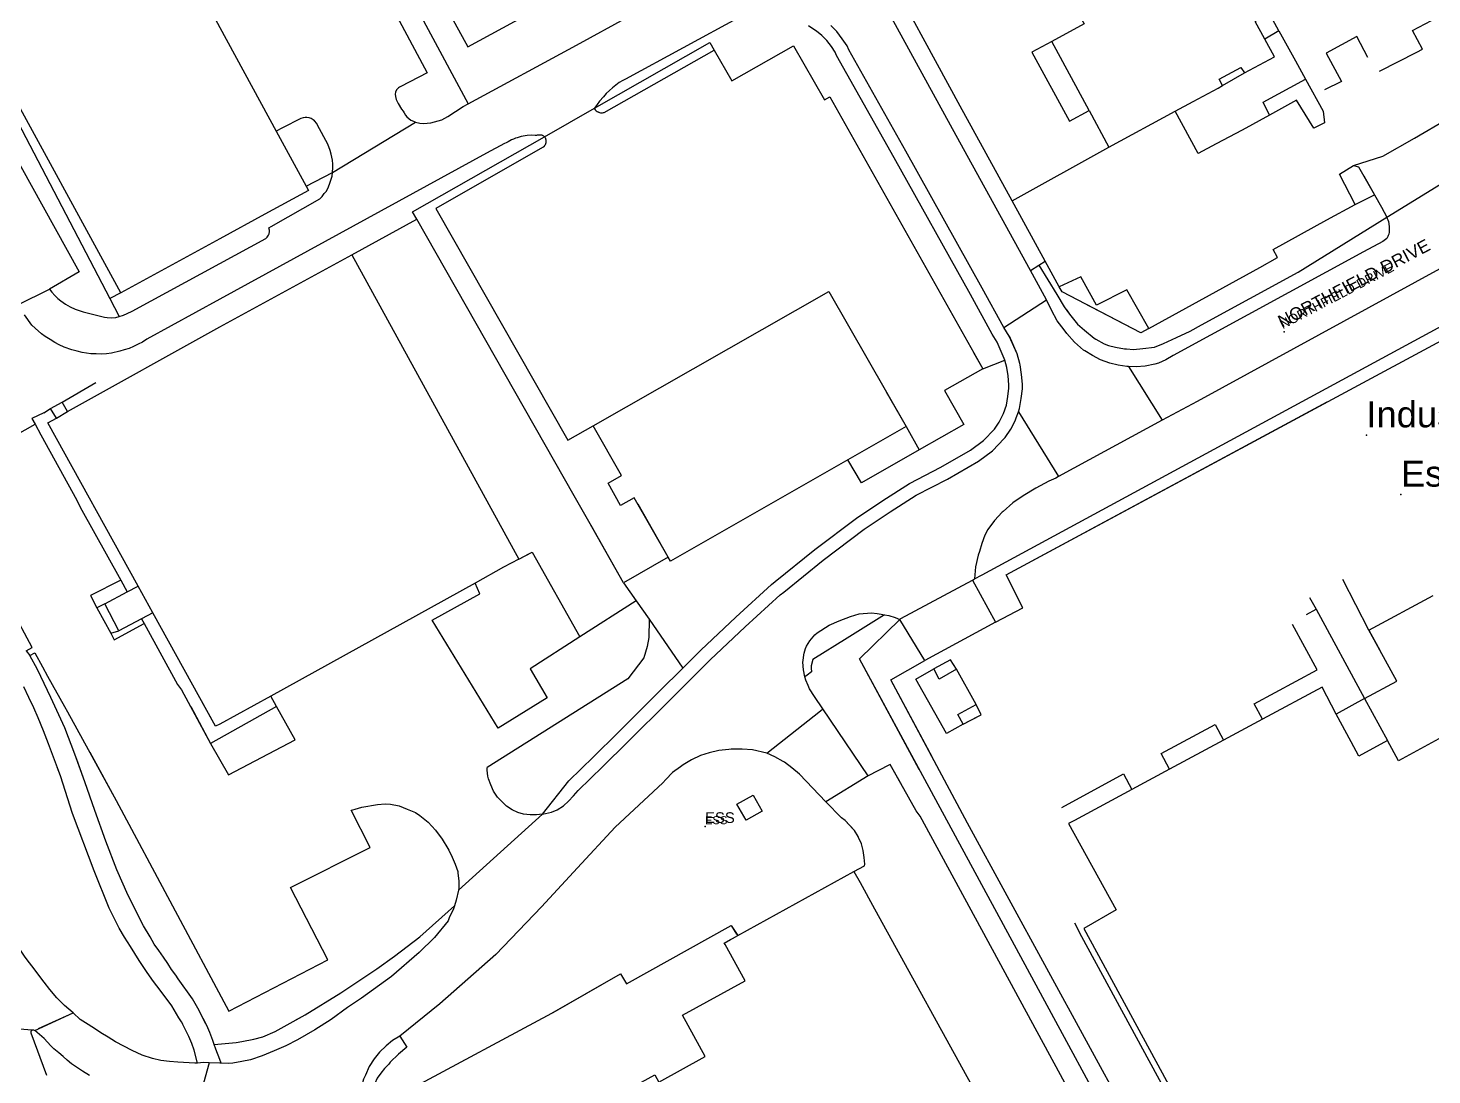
# Model space of a CAD drawing. Header units: millimetres. Extents: x 111502 to 977541, y 8702 to 1044108.
# Drawn here: x 974691.2 to 974888.9, y 475601.9 to 475749.3 of the extents above; entities that cross this region are included whole.
import ezdxf
from ezdxf.enums import TextEntityAlignment as Align

# ---------------------------------------------------------------- set-up
doc = ezdxf.new("R2010")
doc.units = ezdxf.units.MM
doc.header["$LTSCALE"] = 0.25
doc.layers.add('X HVSS Site Background', color=8, linetype='Continuous')
doc.styles.add('DE172433-F6F7-4C85-BB91-2B', font='arial.ttf', dxfattribs={"height": 0.2})
doc.styles.add('OS Master Map$1$Standard', font='txt')

# ---------------------------------------------------------------- blocks, each defined once
blk = doc.blocks.new('OS MAP')
at = {"layer": 'X HVSS Site Background', "flags": 128}
for points in [[(488507.05, 240334.15), (488505.44, 240333.27), (488505.44, 240333.27), (488522.38, 240303.39), (488522.38, 240303.39), (488534.97, 240279.99)], [(488494.77, 240150.43), (488494.6, 240150.75), (488494.6, 240150.75), (488494.25, 240151.3), (488494.25, 240151.3), (488493.25, 240153), (488493.25, 240153), (488491.6, 240155.2), (488491.6, 240155.2), (488490.65, 240156.45), (488490.65, 240156.45), (488489.75, 240157.7), (488489.75, 240157.7), (488488.65, 240159.4), (488488.65, 240159.4), (488488.05, 240160.35), (488488.05, 240160.35), (488487.4, 240161.35), (488487.4, 240161.35), (488486.6, 240162.65), (488486.6, 240162.65), (488485.85, 240163.95), (488485.85, 240163.95), (488485.1, 240165.35), (488485.1, 240165.35), (488484.4, 240166.75), (488484.4, 240166.75), (488482.3, 240172), (488482.3, 240172), (488479.25, 240180.1), (488479.25, 240180.1), (488477.55, 240185.4), (488477.55, 240185.4), (488475.9, 240189.9), (488475.9, 240189.9), (488475.15, 240191.7), (488475.15, 240191.7), (488474.4, 240193.55), (488474.4, 240193.55), (488473.8, 240194.95), (488473.8, 240194.95), (488473.1, 240196.4), (488473.1, 240196.4), (488472.4, 240197.9)], [(488611.55, 240266.35), (488604.25, 240279.65), (488604.25, 240279.65), (488581.05, 240322.3), (488581.05, 240322.3), (488580.45, 240323.4)], [(488518.55, 240304.3), (488529.2, 240284.35), (488529.2, 240284.35), (488525.5, 240282.45), (488525.5, 240282.45), (488525.3, 240282.35), (488525.3, 240282.35), (488525.15, 240282.25), (488525.15, 240282.25), (488525, 240282.1), (488525, 240282.1), (488524.9, 240281.95), (488524.9, 240281.95), (488524.75, 240281.65), (488524.75, 240281.65), (488524.7, 240281.35), (488524.7, 240281.35), (488524.75, 240281), (488524.75, 240281), (488524.85, 240280.6), (488524.85, 240280.6), (488525.1, 240280.05), (488525.1, 240280.05), (488525.6, 240279.25), (488525.6, 240279.25), (488525.8, 240278.95), (488525.8, 240278.95), (488525.95, 240278.7), (488525.95, 240278.7), (488526.15, 240278.4), (488526.15, 240278.4), (488526.35, 240278.15), (488526.35, 240278.15), (488526.6, 240277.9), (488526.6, 240277.9), (488526.9, 240277.7), (488526.9, 240277.7), (488527.25, 240277.55), (488527.25, 240277.55), (488527.55, 240277.4)], [(488513.5, 240301.45), (488500, 240294.4), (488500, 240294.4), (488498.45, 240293.6), (488498.45, 240293.6), (488500, 240290.75), (488500, 240290.75), (488507.95, 240276.15)], [(488663.27, 240284.58), (488668.56, 240287.28), (488668.56, 240287.28), (488669.34, 240287.67), (488669.34, 240287.67), (488667.95, 240290.32), (488667.95, 240290.32), (488671.5, 240292.2), (488671.5, 240292.2), (488687.1, 240300.55)], [(488529.96, 240297.12), (488534.91, 240288.02), (488534.91, 240288.02), (488552.99, 240297.85)], [(488614.13, 240256.54), (488603.7, 240275.55), (488603.7, 240275.55), (488590.64, 240299.39)], [(488534.97, 240279.99), (488550.2, 240288.25), (488550.2, 240288.25), (488564.95, 240296.35)], [(488573.98, 240292.63), (488573.35, 240292.3), (488573.35, 240292.3), (488557.12, 240283.45), (488557.12, 240283.45), (488556.76, 240283.25), (488556.76, 240283.25), (488556.23, 240282.99), (488556.23, 240282.99), (488555.75, 240282.63), (488555.75, 240282.63), (488555.29, 240282.25), (488555.29, 240282.25), (488554.85, 240281.85), (488554.85, 240281.85), (488554.42, 240281.43), (488554.42, 240281.43), (488554.01, 240280.99), (488554.01, 240280.99), (488553.45, 240280.35), (488553.45, 240280.35), (488553.11, 240279.9), (488553.11, 240279.9), (488552.76, 240279.38)], [(488610.53, 240243.91), (488610.46, 240244.14), (488610.46, 240244.14), (488609.47, 240246.41), (488609.47, 240246.41), (488608.76, 240247.54), (488608.76, 240247.54), (488605.69, 240253.13), (488605.69, 240253.13), (488594.94, 240272.37), (488594.94, 240272.37), (488586.82, 240286.8), (488586.82, 240286.8), (488586.65, 240287.26), (488586.65, 240287.26), (488586.11, 240288.04), (488586.11, 240288.04), (488585.46, 240288.9), (488585.46, 240288.9), (488584.76, 240289.6), (488584.76, 240289.6), (488584.01, 240290.24), (488584.01, 240290.24), (488583.76, 240290.38), (488583.76, 240290.38), (488582.88, 240290.95)], [(488610.4, 240248.5), (488607.35, 240254.05), (488607.35, 240254.05), (488596.6, 240273.3), (488596.6, 240273.3), (488588.55, 240287.6), (488588.55, 240287.6), (488588.35, 240288.15), (488588.35, 240288.15), (488587.65, 240289.15), (488587.65, 240289.15), (488586.9, 240290.15), (488586.9, 240290.15), (488586.05, 240291)], [(488649.13, 240290.26), (488647.76, 240292.75), (488647.76, 240292.75), (488645.79, 240291.59)], [(488621.11, 240292.33), (488621.7, 240291.25), (488621.7, 240291.25), (488617.13, 240288.77)], [(488734.05, 240290.6), (488725.6, 240285.9), (488725.6, 240285.9), (488709.6, 240277.3), (488709.6, 240277.3), (488671.8, 240256.75), (488671.8, 240256.75), (488637.6, 240238.1), (488637.6, 240238.1), (488632.7, 240235.44)], [(488647.15, 240289.09), (488645.79, 240291.59)], [(488552.76, 240279.38), (488569, 240288.63), (488569, 240288.63), (488569.62, 240287.55)], [(488617.13, 240288.77), (488614.35, 240287.26), (488614.35, 240287.26), (488619.62, 240277.56), (488619.62, 240277.56), (488622.4, 240279.07)], [(488622.4, 240279.07), (488617.13, 240288.77)], [(488644.3, 240284.35), (488648.5, 240286.6), (488648.5, 240286.6), (488647.15, 240289.09)], [(488649.13, 240290.26), (488647.15, 240289.09)], [(488649.13, 240290.26), (488651.45, 240286.05), (488651.45, 240286.05), (488652.85, 240283.45)], [(488661.63, 240286.51), (488660.09, 240289.48), (488660.09, 240289.48), (488655.79, 240287.11), (488655.79, 240287.11), (488657.92, 240283.12), (488657.92, 240283.12), (488655.55, 240281.95)], [(488552.76, 240279.38), (488552.74, 240279.34), (488552.74, 240279.34), (488552.78, 240279.26), (488552.78, 240279.26), (488552.87, 240279.14), (488552.87, 240279.14), (488553.01, 240279), (488553.01, 240279), (488553.13, 240278.92), (488553.13, 240278.92), (488553.21, 240278.87), (488553.21, 240278.87), (488553.26, 240278.84), (488553.26, 240278.84), (488553.3, 240278.82), (488553.3, 240278.82), (488553.34, 240278.81), (488553.34, 240278.81), (488553.39, 240278.79), (488553.39, 240278.79), (488553.48, 240278.76), (488553.48, 240278.76), (488553.58, 240278.74), (488553.58, 240278.74), (488553.72, 240278.72), (488553.72, 240278.72), (488553.87, 240278.73), (488553.87, 240278.73), (488554.01, 240278.75), (488554.01, 240278.75), (488554.13, 240278.78), (488554.13, 240278.78), (488569.62, 240287.55)], [(488569.62, 240287.55), (488572.09, 240283.21), (488572.09, 240283.21), (488580.78, 240288.16), (488580.78, 240288.16), (488585.13, 240280.53), (488585.13, 240280.53), (488585.91, 240280.98), (488585.91, 240280.98), (488607.42, 240242.68)], [(488486.05, 240253.4), (488469.1, 240284.45)], [(488641.2, 240282.55), (488640.7, 240283.45), (488640.7, 240283.45), (488643.75, 240285.1), (488643.75, 240285.1), (488644.3, 240284.35)], [(488468.15, 240283.9), (488484.53, 240252.57)], [(488634.5, 240278.95), (488637.05, 240280.3), (488637.05, 240280.3), (488640.55, 240282.2), (488640.55, 240282.2), (488641.2, 240282.55)], [(488641.2, 240282.55), (488644.3, 240284.35)], [(488647.8, 240278.4), (488646.9, 240280.2), (488646.9, 240280.2), (488652.85, 240283.45)], [(488652.85, 240283.45), (488655.35, 240278.95), (488655.35, 240278.95), (488655.55, 240277.3), (488655.55, 240277.3), (488654.05, 240276.55), (488654.05, 240276.55), (488651.6, 240280.5), (488651.6, 240280.5), (488647.8, 240278.4)], [(488466.85, 240280.3), (488480.2, 240256.35), (488480.2, 240256.35), (488476, 240253.9)], [(488527.55, 240277.4), (488528.15, 240277.25), (488528.15, 240277.25), (488528.65, 240277.2), (488528.65, 240277.2), (488529.2, 240277.25), (488529.2, 240277.25), (488529.7, 240277.3), (488529.7, 240277.3), (488530.25, 240277.45), (488530.25, 240277.45), (488531.25, 240277.75), (488531.25, 240277.75), (488532.1, 240278.2), (488532.1, 240278.2), (488534.25, 240279.6), (488534.25, 240279.6), (488534.97, 240279.99)], [(488545.7, 240275.35), (488552.76, 240279.38)], [(488622.4, 240279.07), (488625.2, 240273.9)], [(488625.2, 240273.9), (488634.5, 240278.95)], [(488647.8, 240278.4), (488643.95, 240276.3), (488643.95, 240276.3), (488640.3, 240274.35), (488640.3, 240274.35), (488637.77, 240273), (488637.77, 240273), (488634.5, 240278.95)], [(488515.85, 240270.3), (488515.9, 240271), (488515.9, 240271), (488515.9, 240271.5), (488515.9, 240271.5), (488515.85, 240272.05), (488515.85, 240272.05), (488515.7, 240272.9), (488515.7, 240272.9), (488515.55, 240273.4), (488515.55, 240273.4), (488515.2, 240274.3), (488515.2, 240274.3), (488513.75, 240277), (488513.75, 240277), (488513.65, 240277.2), (488513.65, 240277.2), (488513.35, 240277.6), (488513.35, 240277.6), (488513.15, 240277.75), (488513.15, 240277.75), (488512.85, 240277.9), (488512.85, 240277.9), (488512.6, 240278), (488512.6, 240278), (488512.25, 240278.05), (488512.25, 240278.05), (488512, 240278.05), (488512, 240278.05), (488511.75, 240278), (488511.75, 240278), (488511.4, 240277.9), (488511.4, 240277.9), (488508.84, 240276.6), (488508.84, 240276.6), (488508.82, 240276.59), (488508.82, 240276.59), (488507.95, 240276.15)], [(488515.85, 240270.3), (488527.55, 240277.4)], [(488659.65, 240271.3), (488663.78, 240272.6), (488663.78, 240272.6), (488668.2, 240275.17), (488668.2, 240275.17), (488672.86, 240277.86), (488672.86, 240277.86), (488673.35, 240278.11)], [(488545.7, 240275.35), (488545.6, 240275.45), (488545.6, 240275.45), (488545.54, 240275.49), (488545.54, 240275.49), (488545.5, 240275.51), (488545.5, 240275.51), (488545.46, 240275.52), (488545.46, 240275.52), (488545.43, 240275.54), (488545.43, 240275.54), (488545.35, 240275.56), (488545.35, 240275.56), (488545.31, 240275.56), (488545.31, 240275.56), (488545.27, 240275.57), (488545.27, 240275.57), (488545.18, 240275.58), (488545.18, 240275.58), (488544.96, 240275.58), (488544.96, 240275.58), (488544.92, 240275.57), (488544.92, 240275.57), (488544.78, 240275.56), (488544.78, 240275.56), (488544.69, 240275.56), (488544.69, 240275.56), (488544.6, 240275.55), (488544.6, 240275.55), (488544.38, 240275.55), (488544.38, 240275.55), (488543.87, 240275.56), (488543.87, 240275.56), (488543.29, 240275.52), (488543.29, 240275.52), (488542.73, 240275.44), (488542.73, 240275.44), (488542.45, 240275.38), (488542.45, 240275.38), (488541.89, 240275.22), (488541.89, 240275.22), (488541.62, 240275.13), (488541.62, 240275.13), (488541.35, 240275.03), (488541.35, 240275.03), (488541.09, 240274.91), (488541.09, 240274.91), (488540.83, 240274.78), (488540.83, 240274.78), (488540.58, 240274.65), (488540.58, 240274.65), (488540.33, 240274.5), (488540.33, 240274.5), (488540.07, 240274.38), (488540.07, 240274.38), (488537.55, 240273.05), (488537.55, 240273.05), (488500, 240252.5), (488500, 240252.5), (488489.7, 240246.85), (488489.7, 240246.85), (488489.1, 240246.45), (488489.1, 240246.45), (488488.5, 240246.15), (488488.5, 240246.15), (488487.85, 240245.8), (488487.85, 240245.8), (488487.25, 240245.55), (488487.25, 240245.55), (488486.55, 240245.35), (488486.55, 240245.35), (488485.9, 240245.15), (488485.9, 240245.15), (488484.75, 240244.9), (488484.75, 240244.9), (488484.05, 240244.8), (488484.05, 240244.8), (488483.3, 240244.75), (488483.3, 240244.75), (488482.6, 240244.8), (488482.6, 240244.8), (488481.85, 240244.8), (488481.85, 240244.8), (488480.6, 240245), (488480.6, 240245), (488479.9, 240245.15), (488479.9, 240245.15), (488479.15, 240245.35), (488479.15, 240245.35), (488478.1, 240245.75), (488478.1, 240245.75), (488477.4, 240246.05), (488477.4, 240246.05), (488476.75, 240246.4), (488476.75, 240246.4), (488476.1, 240246.8), (488476.1, 240246.8), (488475.4, 240247.25), (488475.4, 240247.25), (488474.9, 240247.6), (488474.9, 240247.6), (488474, 240248.4), (488474, 240248.4), (488473.55, 240248.85), (488473.55, 240248.85), (488472.5, 240250.3)], [(488507.95, 240276.15), (488512.18, 240268.39)], [(488527.73, 240263.73), (488527.14, 240264.77), (488527.14, 240264.77), (488545.7, 240275.35)], [(488545.7, 240275.35), (488545.73, 240275.32), (488545.73, 240275.32), (488545.75, 240275.29), (488545.75, 240275.29), (488545.8, 240275.22), (488545.8, 240275.22), (488545.84, 240275.14), (488545.84, 240275.14), (488545.85, 240275.1), (488545.85, 240275.1), (488545.87, 240275.06), (488545.87, 240275.06), (488545.9, 240274.94), (488545.9, 240274.94), (488545.91, 240274.85), (488545.91, 240274.85), (488545.92, 240274.81), (488545.92, 240274.81), (488545.92, 240274.68), (488545.92, 240274.68), (488545.91, 240274.59), (488545.91, 240274.59), (488545.9, 240274.55), (488545.9, 240274.55), (488545.89, 240274.46), (488545.89, 240274.46), (488545.88, 240274.42), (488545.88, 240274.42), (488545.86, 240274.38), (488545.86, 240274.38), (488545.84, 240274.3), (488545.84, 240274.3), (488545.76, 240274.14), (488545.76, 240274.14), (488545.74, 240274.11), (488545.74, 240274.11), (488545.68, 240274.04), (488545.68, 240274.04), (488545.66, 240274), (488545.66, 240274), (488545.6, 240273.94), (488545.6, 240273.94), (488545.56, 240273.92), (488545.56, 240273.92), (488545.5, 240273.86), (488545.5, 240273.86), (488545.45, 240273.83), (488545.45, 240273.83), (488530.42, 240265.27), (488530.42, 240265.27), (488549.02, 240232.64), (488549.02, 240232.64), (488552.58, 240234.67)], [(488611.55, 240266.35), (488625.2, 240273.9)], [(488659.85, 240265.8), (488657.65, 240270.1), (488657.65, 240270.1), (488659.65, 240271.3)], [(488659.65, 240271.3), (488660.35, 240271.1), (488660.35, 240271.1), (488662.57, 240267.19)], [(488664.3, 240264.05), (488676.75, 240271.7)], [(488485.84, 240250.05), (488485.85, 240250.05), (488485.85, 240250.05), (488486.45, 240250.25), (488486.45, 240250.25), (488486.95, 240250.45), (488486.95, 240250.45), (488487.65, 240250.8), (488487.65, 240250.8), (488500, 240257.5), (488500, 240257.5), (488506.5, 240261.05), (488506.5, 240261.05), (488506.65, 240261.2), (488506.65, 240261.2), (488506.85, 240261.5), (488506.85, 240261.5), (488506.95, 240261.7), (488506.95, 240261.7), (488507, 240262), (488507, 240262), (488507, 240262.2), (488507, 240262.2), (488506.9, 240262.55), (488506.9, 240262.55), (488507.21, 240262.73), (488507.21, 240262.73), (488514.1, 240266.6), (488514.1, 240266.6), (488514.4, 240266.95), (488514.4, 240266.95), (488514.7, 240267.35), (488514.7, 240267.35), (488515, 240267.7), (488515, 240267.7), (488515.3, 240268.3), (488515.3, 240268.3), (488515.5, 240268.8), (488515.5, 240268.8), (488515.8, 240269.8), (488515.8, 240269.8), (488515.85, 240270.3)], [(488512.18, 240268.39), (488515.85, 240270.3)], [(488512.18, 240268.39), (488512.5, 240267.8), (488512.5, 240267.8), (488506.34, 240264.45), (488506.34, 240264.45), (488500, 240261), (488500, 240261), (488486.05, 240253.4)], [(488659.85, 240265.8), (488662.57, 240267.19)], [(488662.57, 240267.19), (488663.55, 240265.45), (488663.55, 240265.45), (488664.3, 240264.05)], [(488616.21, 240257.83), (488611.55, 240266.35)], [(488630.8, 240248.35), (488646.45, 240256.95), (488646.45, 240256.95), (488648.95, 240258.35), (488648.95, 240258.35), (488648.3, 240259.5), (488648.3, 240259.5), (488655.89, 240263.64), (488655.89, 240263.64), (488659.85, 240265.8)], [(488518.6, 240258.75), (488527.73, 240263.73)], [(488556.86, 240212.57), (488551.96, 240221.17), (488551.96, 240221.17), (488549.9, 240224.8), (488549.9, 240224.8), (488527.73, 240263.73)], [(488615.32, 240257.28), (488617.86, 240253.13), (488617.86, 240253.13), (488618.91, 240251.42), (488618.91, 240251.42), (488619.65, 240250.38), (488619.65, 240250.38), (488620.77, 240248.98), (488620.77, 240248.98), (488621.73, 240248.1), (488621.73, 240248.1), (488623.13, 240247.01), (488623.13, 240247.01), (488623.34, 240246.86), (488623.34, 240246.86), (488624.5, 240246.19), (488624.5, 240246.19), (488625.15, 240245.97), (488625.15, 240245.97), (488626.14, 240245.74), (488626.14, 240245.74), (488627.37, 240245.51), (488627.37, 240245.51), (488627.66, 240245.48), (488627.66, 240245.48), (488628.64, 240245.4), (488628.64, 240245.4), (488629.95, 240245.52), (488629.95, 240245.52), (488631.59, 240245.75), (488631.59, 240245.75), (488632.88, 240246.24), (488632.88, 240246.24), (488634.7, 240247.08), (488634.7, 240247.08), (488636.62, 240247.97), (488636.62, 240247.97), (488638.21, 240248.89), (488638.21, 240248.89), (488651.82, 240256.27), (488651.82, 240256.27), (488664.3, 240264.05)], [(488664.3, 240264.05), (488664.35, 240263.85), (488664.35, 240263.85), (488664.45, 240263.65), (488664.45, 240263.65), (488664.55, 240263.4), (488664.55, 240263.4), (488664.65, 240262.7), (488664.65, 240262.7), (488664.65, 240261.9), (488664.65, 240261.9), (488664.6, 240261.65), (488664.6, 240261.65), (488664.5, 240261.45), (488664.5, 240261.45), (488664.45, 240261.3), (488664.45, 240261.3), (488664.4, 240261.2), (488664.4, 240261.2), (488664.3, 240261.05), (488664.3, 240261.05), (488664.15, 240260.9), (488664.15, 240260.9), (488663.75, 240260.6), (488663.75, 240260.6), (488661.05, 240259.15), (488661.05, 240259.15), (488634.25, 240244.55), (488634.25, 240244.55), (488633.2, 240243.95), (488633.2, 240243.95), (488632.15, 240243.5), (488632.15, 240243.5), (488631.65, 240243.35), (488631.65, 240243.35), (488630.3, 240243.05), (488630.3, 240243.05), (488629.05, 240242.95), (488629.05, 240242.95), (488627.95, 240242.99)], [(488478.55, 240236.65), (488500, 240248.6), (488500, 240248.6), (488518.6, 240258.75)], [(488518.6, 240258.75), (488542.1, 240215.9)], [(488614.13, 240256.54), (488615.32, 240257.28)], [(488615.32, 240257.28), (488616.21, 240257.83)], [(488618.2, 240254.2), (488616.21, 240257.83)], [(488616.4, 240252.4), (488614.13, 240256.54)], [(488630.8, 240248.35), (488627.7, 240253.8), (488627.7, 240253.8), (488623.45, 240251.65), (488623.45, 240251.65), (488621.25, 240255.65), (488621.25, 240255.65), (488618.2, 240254.2)], [(488471.55, 240251.7), (488476, 240253.9)], [(488476, 240253.9), (488476.35, 240253.45), (488476.35, 240253.45), (488476.75, 240253), (488476.75, 240253), (488477.2, 240252.6), (488477.2, 240252.6), (488477.6, 240252.25), (488477.6, 240252.25), (488478.25, 240251.8), (488478.25, 240251.8), (488478.95, 240251.4), (488478.95, 240251.4), (488479.65, 240251.1), (488479.65, 240251.1), (488480.75, 240250.7), (488480.75, 240250.7), (488483, 240250.15), (488483, 240250.15), (488483.4, 240250.05), (488483.4, 240250.05), (488483.75, 240249.95), (488483.75, 240249.95), (488484.15, 240249.9), (488484.15, 240249.9), (488484.8, 240249.85), (488484.8, 240249.85), (488485.35, 240249.9), (488485.35, 240249.9), (488485.83, 240250.04), (488485.83, 240250.04), (488485.84, 240250.05)], [(488486.05, 240253.4), (488484.53, 240252.57)], [(488552.58, 240234.67), (488585.76, 240253.58), (488585.76, 240253.58), (488596.62, 240234.54)], [(488630.8, 240248.35), (488629.7, 240247.75), (488629.7, 240247.75), (488618.6, 240253.5), (488618.6, 240253.5), (488618.2, 240254.2)], [(488484.53, 240252.57), (488485.84, 240250.05)], [(488610.4, 240248.5), (488616.4, 240252.4)], [(488627.95, 240242.99), (488627.7, 240243), (488627.7, 240243), (488626.5, 240243.2), (488626.5, 240243.2), (488625.3, 240243.5), (488625.3, 240243.5), (488624, 240243.95), (488624, 240243.95), (488622.9, 240244.55), (488622.9, 240244.55), (488621.8, 240245.2), (488621.8, 240245.2), (488621.6, 240245.3), (488621.6, 240245.3), (488620.35, 240246.45), (488620.35, 240246.45), (488619.25, 240247.65), (488619.25, 240247.65), (488618.9, 240248.15), (488618.9, 240248.15), (488617.9, 240249.45), (488617.9, 240249.45), (488617.1, 240250.95), (488617.1, 240250.95), (488616.4, 240252.4)], [(488612.44, 240236.64), (488612.6, 240237.1), (488612.6, 240237.1), (488612.85, 240238.5), (488612.85, 240238.5), (488613, 240239.85), (488613, 240239.85), (488613, 240240.5), (488613, 240240.5), (488612.9, 240241.9), (488612.9, 240241.9), (488612.7, 240243.25), (488612.7, 240243.25), (488612.65, 240243.45), (488612.65, 240243.45), (488612.25, 240244.8), (488612.25, 240244.8), (488611.15, 240247.3), (488611.15, 240247.3), (488610.4, 240248.5)], [(488565.21, 240200.56), (488567.73, 240203.06), (488567.73, 240203.06), (488572.66, 240207.74), (488572.66, 240207.74), (488577.67, 240212.3), (488577.67, 240212.3), (488578.21, 240212.73), (488578.21, 240212.73), (488583.78, 240217.25), (488583.78, 240217.25), (488589.65, 240221.65), (488589.65, 240221.65), (488593.36, 240224.14), (488593.36, 240224.14), (488597.1, 240226.55), (488597.1, 240226.55), (488601.54, 240228.82), (488601.54, 240228.82), (488605.7, 240231.22), (488605.7, 240231.22), (488607.54, 240232.58), (488607.54, 240232.58), (488609.1, 240234.18), (488609.1, 240234.18), (488609.76, 240235.17), (488609.76, 240235.17), (488610.35, 240236.41), (488610.35, 240236.41), (488610.76, 240237.58), (488610.76, 240237.58), (488610.97, 240238.77), (488610.97, 240238.77), (488611.1, 240239.96), (488611.1, 240239.96), (488611.1, 240240.43), (488611.1, 240240.43), (488611.01, 240241.69), (488611.01, 240241.69), (488610.83, 240242.88), (488610.83, 240242.88), (488610.53, 240243.91)], [(488606.25, 240213.1), (488607.35, 240213.7), (488607.35, 240213.7), (488661.41, 240242.98)], [(488607.42, 240242.68), (488610.53, 240243.91)], [(488627.95, 240242.99), (488632.7, 240235.44)], [(488607.42, 240242.68), (488602.03, 240239.61), (488602.03, 240239.61), (488604.75, 240234.84), (488604.75, 240234.84), (488598.48, 240231.27)], [(488477.8, 240238), (488482.55, 240240.75)], [(488475.2, 240236.5), (488476.15, 240237.1)], [(488476.15, 240237.1), (488477.8, 240238)], [(488477, 240235.75), (488476.15, 240237.1)], [(488478.55, 240236.65), (488477.8, 240238)], [(488609.2, 240207), (488613.05, 240209.05), (488613.05, 240209.05), (488610.7, 240213.7), (488610.7, 240213.7), (488655.9, 240238.02)], [(488475.2, 240236.5), (488473.55, 240235.7), (488473.55, 240235.7), (488474, 240234.9)], [(488488.5, 240212.1), (488475.8, 240235.1), (488475.8, 240235.1), (488477, 240235.75)], [(488477, 240235.75), (488478.55, 240236.65)], [(488545.45, 240180), (488546.7, 240180.25), (488546.7, 240180.25), (488547.5, 240180.6), (488547.5, 240180.6), (488548.4, 240181.15), (488548.4, 240181.15), (488549.1, 240181.8), (488549.1, 240181.8), (488549.8, 240182.55), (488549.8, 240182.55), (488550.45, 240183.3), (488550.45, 240183.3), (488553.95, 240186.7), (488553.95, 240186.7), (488557.4, 240190.1), (488557.4, 240190.1), (488563.25, 240195.95), (488563.25, 240195.95), (488569.05, 240201.7), (488569.05, 240201.7), (488573.95, 240206.35), (488573.95, 240206.35), (488578.9, 240210.85), (488578.9, 240210.85), (488579.4, 240211.25), (488579.4, 240211.25), (488584.95, 240215.75), (488584.95, 240215.75), (488590.75, 240220.1), (488590.75, 240220.1), (488594.4, 240222.55), (488594.4, 240222.55), (488598.05, 240224.9), (488598.05, 240224.9), (488602.45, 240227.15), (488602.45, 240227.15), (488606.85, 240229.7), (488606.85, 240229.7), (488608.8, 240231.15), (488608.8, 240231.15), (488610.45, 240232.85), (488610.45, 240232.85), (488610.6, 240233), (488610.6, 240233), (488611.4, 240234.2), (488611.4, 240234.2), (488612, 240235.35), (488612, 240235.35), (488612.15, 240235.8), (488612.15, 240235.8), (488612.44, 240236.64)], [(488612.44, 240236.64), (488618.1, 240227.52)], [(488632.7, 240235.44), (488618.1, 240227.52)], [(488472.75, 240203), (488473.57, 240203.44), (488473.57, 240203.44), (488472.5, 240205.45), (488472.5, 240205.45), (488470.4, 240209.4), (488470.4, 240209.4), (488469.85, 240210.35), (488469.85, 240210.35), (488460.6, 240227.35), (488460.6, 240227.35), (488474, 240234.9)], [(488474, 240234.9), (488474.8, 240233.4), (488474.8, 240233.4), (488479.85, 240224.2), (488479.85, 240224.2), (488480.35, 240223.2), (488480.35, 240223.2), (488486.05, 240212.95)], [(488563.12, 240216.16), (488558.36, 240224.54), (488558.36, 240224.54), (488556.44, 240223.45), (488556.44, 240223.45), (488554.67, 240226.57), (488554.67, 240226.57), (488556.58, 240227.66), (488556.58, 240227.66), (488552.58, 240234.67)], [(488596.62, 240234.54), (488588.42, 240229.87)], [(488596.62, 240234.54), (488598.48, 240231.27)], [(488598.48, 240231.27), (488590.33, 240226.62), (488590.33, 240226.62), (488588.42, 240229.87)], [(488588.42, 240229.87), (488563.44, 240215.62), (488563.44, 240215.62), (488563.12, 240216.16)], [(488618.1, 240227.52), (488617.7, 240227.3), (488617.7, 240227.3), (488616.75, 240226.85), (488616.75, 240226.85), (488614.9, 240225.9), (488614.9, 240225.9), (488613.1, 240224.8), (488613.1, 240224.8), (488611.65, 240223.8), (488611.65, 240223.8), (488610.3, 240222.6), (488610.3, 240222.6), (488610.15, 240222.5), (488610.15, 240222.5), (488609.1, 240221.35), (488609.1, 240221.35), (488608.15, 240220.05), (488608.15, 240220.05), (488607.7, 240219.25), (488607.7, 240219.25), (488607.3, 240218.1), (488607.3, 240218.1), (488606.95, 240216.95), (488606.95, 240216.95), (488606.8, 240216.45), (488606.8, 240216.45), (488606.4, 240214.8), (488606.4, 240214.8), (488606.25, 240213.1)], [(488542.1, 240215.9), (488539.95, 240214.75), (488539.95, 240214.75), (488535.95, 240212.5)], [(488542.1, 240215.9), (488543.96, 240216.89), (488543.96, 240216.89), (488550.71, 240204.95)], [(488563.12, 240216.16), (488556.86, 240212.57)], [(488486.05, 240212.95), (488481.8, 240210.75), (488481.8, 240210.75), (488482.7, 240209.05)], [(488486.05, 240212.95), (488486.95, 240211.3)], [(488486.95, 240211.3), (488488.5, 240212.1)], [(488490.55, 240208.35), (488488.5, 240212.1)], [(488535.95, 240212.5), (488507.16, 240196.6)], [(488550.71, 240204.95), (488543.72, 240200.45), (488543.72, 240200.45), (488546.11, 240196.38), (488546.11, 240196.38), (488539.21, 240192.07), (488539.21, 240192.07), (488529.9, 240207.3), (488529.9, 240207.3), (488536.6, 240211), (488536.6, 240211), (488535.95, 240212.5)], [(488556.86, 240212.57), (488558.62, 240210.04)], [(488595.75, 240207.4), (488595.9, 240207.55), (488595.9, 240207.55), (488606, 240212.95)], [(488606, 240212.95), (488606.25, 240213.1)], [(488606, 240212.95), (488609.2, 240207)], [(488483.8, 240209.6), (488482.7, 240209.05)], [(488483.8, 240209.6), (488486.95, 240211.3)], [(488485.8, 240205.8), (488483.8, 240209.6)], [(488558.62, 240210.04), (488550.71, 240204.95)], [(488558.62, 240210.04), (488560.44, 240207.42)], [(488482.7, 240209.05), (488484.65, 240205.45)], [(488488.95, 240207.5), (488485.8, 240205.8)], [(488490.55, 240208.35), (488488.95, 240207.5)], [(488488.95, 240207.5), (488489.35, 240206.85)], [(488507.16, 240196.6), (488500, 240192.65), (488500, 240192.65), (488499.4, 240192.35), (488499.4, 240192.35), (488490.55, 240208.35)], [(488560.44, 240207.42), (488560.42, 240204.84), (488560.42, 240204.84), (488560.18, 240203.6), (488560.18, 240203.6), (488559.69, 240201.99), (488559.69, 240201.99), (488557.47, 240199.05), (488557.47, 240199.05), (488537.65, 240186.54)], [(488560.44, 240207.42), (488565.21, 240200.56)], [(488582.38, 240199.3), (488582.17, 240200.3), (488582.17, 240200.3), (488582.11, 240201.36), (488582.11, 240201.36), (488582.12, 240201.63), (488582.12, 240201.63), (488582.21, 240202.41), (488582.21, 240202.41), (488582.27, 240202.67), (488582.27, 240202.67), (488582.49, 240203.32), (488582.49, 240203.32), (488582.63, 240203.62), (488582.63, 240203.62), (488583.09, 240204.4), (488583.09, 240204.4), (488583.78, 240205.23), (488583.78, 240205.23), (488584.13, 240205.53), (488584.13, 240205.53), (488585.81, 240206.57), (488585.81, 240206.57), (488587.23, 240207.2), (488587.23, 240207.2), (488588.79, 240207.79), (488588.79, 240207.79), (488590.03, 240208.2), (488590.03, 240208.2), (488591.75, 240208.32), (488591.75, 240208.32), (488592.54, 240208.25), (488592.54, 240208.25), (488593.13, 240208.15), (488593.13, 240208.15), (488593.6, 240208.07)], [(488593.6, 240208.07), (488588.35, 240204.76), (488588.35, 240204.76), (488583.52, 240201.75), (488583.52, 240201.75), (488583.26, 240200.86), (488583.26, 240200.86), (488583.25, 240200.55), (488583.25, 240200.55), (488583.33, 240200.01), (488583.33, 240200.01), (488582.7, 240199.54), (488582.7, 240199.54), (488582.38, 240199.3)], [(488598.49, 240186.28), (488590.05, 240201.85), (488590.05, 240201.85), (488595.75, 240207.4)], [(488593.6, 240208.07), (488594.2, 240207.95), (488594.2, 240207.95), (488595.1, 240207.65), (488595.1, 240207.65), (488595.75, 240207.4)], [(488599.25, 240201.6), (488595.75, 240207.4)], [(488484.65, 240205.45), (488485.1, 240204.55), (488485.1, 240204.55), (488489.35, 240206.85)], [(488484.65, 240205.45), (488485.8, 240205.8)], [(488489.35, 240206.85), (488494.05, 240198.25), (488494.05, 240198.25), (488494.6, 240197.5), (488494.6, 240197.5), (488498.7, 240189.95)], [(488609.2, 240207), (488599.25, 240201.6)], [(488472.75, 240203), (488473.26, 240202.31)], [(488473.26, 240202.31), (488473.94, 240202.69), (488473.94, 240202.69), (488475.03, 240200.73), (488475.03, 240200.73), (488475.75, 240199.4), (488475.75, 240199.4), (488478.15, 240195.15), (488478.15, 240195.15), (488478.55, 240194.4), (488478.55, 240194.4), (488485.4, 240181.9), (488485.4, 240181.9), (488501.29, 240152.23), (488501.29, 240152.23), (488515.23, 240159.5), (488515.23, 240159.5), (488509.97, 240169.64), (488509.97, 240169.64), (488521.15, 240175.3), (488521.15, 240175.3), (488518.51, 240180.55), (488518.51, 240180.55), (488519.05, 240180.7), (488519.05, 240180.7), (488520, 240180.95), (488520, 240180.95), (488522.2, 240181.35), (488522.2, 240181.35), (488523.3, 240181.45), (488523.3, 240181.45), (488524.05, 240181.4), (488524.05, 240181.4), (488525.25, 240181.15), (488525.25, 240181.15), (488526.4, 240180.7), (488526.4, 240180.7), (488527.55, 240180.2), (488527.55, 240180.2), (488528.15, 240179.8), (488528.15, 240179.8), (488529.35, 240178.85), (488529.35, 240178.85), (488530.35, 240177.75), (488530.35, 240177.75), (488531.3, 240176.45), (488531.3, 240176.45), (488532.1, 240175.15), (488532.1, 240175.15), (488532.25, 240174.9), (488532.25, 240174.9), (488532.7, 240173.95), (488532.7, 240173.95), (488533.15, 240172.95), (488533.15, 240172.95), (488533.5, 240171.9), (488533.5, 240171.9), (488533.5, 240171.7), (488533.5, 240171.7), (488533.65, 240170.6), (488533.65, 240170.6), (488533.65, 240169.55), (488533.65, 240169.55), (488533.6, 240169.3)], [(488498, 240150.53), (488497.65, 240151.2), (488497.65, 240151.2), (488496.9, 240152.65), (488496.9, 240152.65), (488496.15, 240154), (488496.15, 240154), (488494.15, 240156.8), (488494.15, 240156.8), (488493.8, 240157.3), (488493.8, 240157.3), (488493.2, 240158.1), (488493.2, 240158.1), (488492.7, 240158.95), (488492.7, 240158.95), (488492.05, 240159.85), (488492.05, 240159.85), (488491.4, 240160.8), (488491.4, 240160.8), (488490.75, 240161.7), (488490.75, 240161.7), (488490.2, 240162.7), (488490.2, 240162.7), (488489.25, 240164.25), (488489.25, 240164.25), (488487.1, 240168.55), (488487.1, 240168.55), (488485.5, 240172.15), (488485.5, 240172.15), (488483.95, 240176.2), (488483.95, 240176.2), (488482.4, 240180.5), (488482.4, 240180.5), (488481, 240184.55), (488481, 240184.55), (488479.6, 240188.45), (488479.6, 240188.45), (488478.2, 240192.15), (488478.2, 240192.15), (488476.2, 240196.4), (488476.2, 240196.4), (488474.35, 240200.35), (488474.35, 240200.35), (488473.26, 240202.31)], [(488600.35, 240187.96), (488594.5, 240198.9), (488594.5, 240198.9), (488599.25, 240201.6)], [(488603.75, 240200.4), (488602.9, 240201.7), (488602.9, 240201.7), (488600.55, 240200.45)], [(488545.45, 240180), (488549.13, 240184.66), (488549.13, 240184.66), (488552.62, 240188.06), (488552.62, 240188.06), (488556.06, 240191.45), (488556.06, 240191.45), (488561.91, 240197.3), (488561.91, 240197.3), (488565.21, 240200.56)], [(488604.65, 240192.65), (488602.3, 240191.35), (488602.3, 240191.35), (488598, 240199), (488598, 240199), (488600.55, 240200.45)], [(488603.75, 240200.4), (488601.3, 240199), (488601.3, 240199), (488600.55, 240200.45)], [(488606.5, 240195.4), (488603.75, 240200.4)], [(488584.92, 240194.81), (488583.75, 240196.57), (488583.75, 240196.57), (488583.05, 240197.65), (488583.05, 240197.65), (488582.84, 240198.11), (488582.84, 240198.11), (488582.53, 240198.83), (488582.53, 240198.83), (488582.38, 240199.3)], [(488507.98, 240195.13), (488507.16, 240196.6)], [(488498.7, 240189.95), (488501.2, 240185.5), (488501.2, 240185.5), (488510.59, 240190.46), (488510.59, 240190.46), (488507.98, 240195.13)], [(488507.98, 240195.13), (488498.7, 240189.95)], [(488577, 240188.55), (488584.6, 240194.55), (488584.6, 240194.55), (488584.92, 240194.81)], [(488591.28, 240185.36), (488584.92, 240194.81)], [(488604.65, 240192.65), (488603.9, 240194), (488603.9, 240194), (488606.5, 240195.4)], [(488604.65, 240192.65), (488606.74, 240193.72)], [(488607.14, 240194.08), (488606.5, 240195.4)], [(488577, 240188.55), (488575, 240189.05), (488575, 240189.05), (488573.55, 240189.15), (488573.55, 240189.15), (488572, 240189.15), (488572, 240189.15), (488571.65, 240189.1), (488571.65, 240189.1), (488570.25, 240188.95), (488570.25, 240188.95), (488568.9, 240188.6), (488568.9, 240188.6), (488567.7, 240188.25), (488567.7, 240188.25), (488566.4, 240187.65), (488566.4, 240187.65), (488565.25, 240186.95), (488565.25, 240186.95), (488564.85, 240186.65), (488564.85, 240186.65), (488563.75, 240185.85), (488563.75, 240185.85), (488562.8, 240184.85), (488562.8, 240184.85), (488562.4, 240184.4), (488562.4, 240184.4), (488555.65, 240178.15), (488555.65, 240178.15), (488550.35, 240172.45), (488550.35, 240172.45), (488545.3, 240166.95), (488545.3, 240166.95), (488538.85, 240160.25), (488538.85, 240160.25), (488531, 240153.3), (488531, 240153.3), (488528.76, 240151.49)], [(488585.35, 240181.73), (488581.6, 240185.6), (488581.6, 240185.6), (488580.55, 240186.5), (488580.55, 240186.5), (488579.5, 240187.3), (488579.5, 240187.3), (488579.3, 240187.4), (488579.3, 240187.4), (488578.15, 240188.05), (488578.15, 240188.05), (488577, 240188.55)], [(488545.45, 240180), (488544.6, 240179.9), (488544.6, 240179.9), (488543.7, 240179.9), (488543.7, 240179.9), (488542.75, 240180), (488542.75, 240180), (488541.95, 240180.2), (488541.95, 240180.2), (488541.15, 240180.6), (488541.15, 240180.6), (488540.35, 240181.1), (488540.35, 240181.1), (488539.65, 240181.8), (488539.65, 240181.8), (488539.1, 240182.4), (488539.1, 240182.4), (488538.55, 240183.2), (488538.55, 240183.2), (488538.15, 240184.1), (488538.15, 240184.1), (488537.85, 240184.95), (488537.85, 240184.95), (488537.75, 240185.35), (488537.75, 240185.35), (488537.65, 240186.2), (488537.65, 240186.2), (488537.65, 240186.54)], [(488596.03, 240184.07), (488594.41, 240186.99), (488594.41, 240186.99), (488592.67, 240186.09), (488592.67, 240186.09), (488591.28, 240185.36)], [(488591.28, 240185.36), (488585.35, 240181.73)], [(488572.82, 240181.41), (488575.08, 240182.68), (488575.08, 240182.68), (488576.37, 240180.39), (488576.37, 240180.39), (488574.12, 240179.12), (488574.12, 240179.12), (488572.82, 240181.41)], [(488589.18, 240177.89), (488588.05, 240179.1), (488588.05, 240179.1), (488587.55, 240179.45), (488587.55, 240179.45), (488585.35, 240181.73)], [(488533.6, 240169.3), (488545.45, 240180)], [(488479.35, 240152), (488478.15, 240153.05), (488478.15, 240153.05), (488477.05, 240154.15), (488477.05, 240154.15), (488476.05, 240155.3), (488476.05, 240155.3), (488475.25, 240156.35), (488475.25, 240156.35), (488474.5, 240157.3), (488474.5, 240157.3), (488473.85, 240158.2), (488473.85, 240158.2), (488473.2, 240159.05), (488473.2, 240159.05), (488472.6, 240159.85)], [(488533.6, 240169.3), (488533.3, 240167.9), (488533.3, 240167.9), (488533.04, 240167.1)], [(488510.54, 240150.92), (488512, 240151.73), (488512, 240151.73), (488517.06, 240154.84), (488517.06, 240154.84), (488522.1, 240158.21), (488522.1, 240158.21), (488524.58, 240159.97), (488524.58, 240159.97), (488528.16, 240162.71), (488528.16, 240162.71), (488533.04, 240167.1)], [(488533.04, 240167.1), (488532.9, 240166.65), (488532.9, 240166.65), (488532.3, 240165.4), (488532.3, 240165.4), (488532.15, 240164.95), (488532.15, 240164.95), (488530.25, 240162.6), (488530.25, 240162.6), (488528.05, 240160.5), (488528.05, 240160.5), (488524.15, 240157.15), (488524.15, 240157.15), (488519.95, 240154.1), (488519.95, 240154.1), (488518, 240152.75), (488518, 240152.75), (488515.7, 240151.1), (488515.7, 240151.1), (488515.67, 240151.08)], [(488546.94, 240152.06), (488556.42, 240157.5), (488556.42, 240157.5), (488557.27, 240156.1), (488557.27, 240156.1), (488572.01, 240164.31), (488572.01, 240164.31), (488572.77, 240163.11)], [(488571.14, 240161.63), (488571.03, 240161.84), (488571.03, 240161.84), (488571.89, 240162.32)], [(488474.49, 240149.8), (488479.35, 240152)], [(488481.97, 240150.03), (488481.45, 240150.35), (488481.45, 240150.35), (488480.35, 240151.1), (488480.35, 240151.1), (488479.35, 240152)]]:
    blk.add_lwpolyline(points, dxfattribs=at)
at = {"layer": 'X HVSS Site Background'}
for points in [[(488734.05, 240290.6), (488725.6, 240285.9), (488709.6, 240277.3), (488671.8, 240256.75), (488637.6, 240238.1), (488632.7, 240235.44)], [(488664.3, 240264.05), (488676.75, 240271.7)], [(488661.07, 240269.83), (488662.57, 240267.19)], [(488659.85, 240265.8), (488658.41, 240268.62)], [(488659.85, 240265.8), (488662.57, 240267.19)], [(488662.57, 240267.19), (488663.55, 240265.45), (488664.3, 240264.05)], [(488630.8, 240248.35), (488646.45, 240256.95), (488648.95, 240258.35), (488648.3, 240259.5), (488655.89, 240263.64), (488659.85, 240265.8)], [(488619.27, 240250.92), (488619.65, 240250.38), (488620.77, 240248.98), (488621.73, 240248.1), (488623.13, 240247.01), (488623.34, 240246.86), (488624.5, 240246.19), (488625.15, 240245.97), (488626.14, 240245.74), (488627.37, 240245.51), (488627.66, 240245.48), (488628.64, 240245.4), (488629.95, 240245.52), (488631.59, 240245.75), (488632.88, 240246.24), (488634.7, 240247.08), (488636.62, 240247.97), (488638.21, 240248.89), (488651.82, 240256.27), (488664.3, 240264.05)], [(488664.3, 240264.05), (488664.35, 240263.85), (488664.45, 240263.65), (488664.55, 240263.4), (488664.65, 240262.7), (488664.65, 240261.9), (488664.6, 240261.65), (488664.5, 240261.45), (488664.45, 240261.3), (488664.4, 240261.2), (488664.3, 240261.05), (488664.15, 240260.9), (488663.75, 240260.6), (488661.05, 240259.15), (488634.25, 240244.55), (488633.2, 240243.95), (488632.15, 240243.5), (488631.65, 240243.35), (488630.3, 240243.05), (488629.05, 240242.95), (488627.95, 240242.99)], [(488606.25, 240213.1), (488607.35, 240213.7), (488697.45, 240262.5)], [(488609.2, 240207), (488613.05, 240209.05), (488610.7, 240213.7), (488698.35, 240260.85)], [(488630.8, 240248.35), (488627.7, 240253.8), (488623.45, 240251.65), (488622.94, 240252.58)], [(488630.8, 240248.35), (488629.7, 240247.75), (488621.57, 240251.96)], [(488627.95, 240242.99), (488627.7, 240243), (488626.5, 240243.2), (488625.3, 240243.5), (488624, 240243.95), (488622.9, 240244.55), (488621.8, 240245.2), (488621.6, 240245.3), (488620.35, 240246.45), (488619.25, 240247.65), (488618.9, 240248.15), (488617.9, 240249.45), (488617.53, 240250.14)], [(488612.44, 240236.64), (488612.6, 240237.1), (488612.85, 240238.5), (488613, 240239.85), (488613, 240240.5), (488612.9, 240241.9), (488612.7, 240243.25), (488612.65, 240243.45), (488612.25, 240244.8), (488611.17, 240247.26)], [(488606.13, 240244.98), (488607.42, 240242.68)], [(488610.53, 240243.91), (488610.46, 240244.14), (488609.47, 240246.41), (488609.43, 240246.47)], [(488565.21, 240200.56), (488567.73, 240203.06), (488572.66, 240207.74), (488577.67, 240212.3), (488578.21, 240212.73), (488583.78, 240217.25), (488589.65, 240221.65), (488593.36, 240224.14), (488597.1, 240226.55), (488601.54, 240228.82), (488605.7, 240231.22), (488607.54, 240232.58), (488609.1, 240234.18), (488609.76, 240235.17), (488610.35, 240236.41), (488610.76, 240237.58), (488610.97, 240238.77), (488611.1, 240239.96), (488611.1, 240240.43), (488611.01, 240241.69), (488610.83, 240242.88), (488610.53, 240243.91)], [(488607.42, 240242.68), (488610.53, 240243.91)], [(488627.95, 240242.99), (488632.7, 240235.44)], [(488607.42, 240242.68), (488602.03, 240239.61), (488604.75, 240234.84), (488598.48, 240231.27)], [(488593.84, 240239.42), (488596.62, 240234.54)], [(488545.45, 240180), (488546.7, 240180.25), (488547.5, 240180.6), (488548.4, 240181.15), (488549.1, 240181.8), (488549.8, 240182.55), (488550.45, 240183.3), (488553.95, 240186.7), (488557.4, 240190.1), (488563.25, 240195.95), (488569.05, 240201.7), (488573.95, 240206.35), (488578.9, 240210.85), (488579.4, 240211.25), (488584.95, 240215.75), (488590.75, 240220.1), (488594.4, 240222.55), (488598.05, 240224.9), (488602.45, 240227.15), (488606.85, 240229.7), (488608.8, 240231.15), (488610.45, 240232.85), (488610.6, 240233), (488611.4, 240234.2), (488612, 240235.35), (488612.15, 240235.8), (488612.44, 240236.64)], [(488612.44, 240236.64), (488618.1, 240227.52)], [(488632.7, 240235.44), (488618.1, 240227.52)], [(488596.62, 240234.54), (488588.42, 240229.87)], [(488596.62, 240234.54), (488598.48, 240231.27)], [(488598.48, 240231.27), (488590.33, 240226.62), (488588.42, 240229.87)], [(488588.42, 240229.87), (488563.44, 240215.62), (488563.12, 240216.16)], [(488618.1, 240227.52), (488617.7, 240227.3), (488616.75, 240226.85), (488614.9, 240225.9), (488613.1, 240224.8), (488611.65, 240223.8), (488610.3, 240222.6), (488610.15, 240222.5), (488609.1, 240221.35), (488608.15, 240220.05), (488607.7, 240219.25), (488607.3, 240218.1), (488606.95, 240216.95), (488606.8, 240216.45), (488606.4, 240214.8), (488606.25, 240213.1)], [(488563.12, 240216.16), (488558.89, 240223.61)], [(488556.86, 240212.57), (488552.28, 240220.62)], [(488542.1, 240215.9), (488539.95, 240214.75), (488535.95, 240212.5)], [(488542.05, 240215.99), (488542.1, 240215.9)], [(488542.1, 240215.9), (488543.5, 240216.65)], [(488543.97, 240216.86), (488550.71, 240204.95)], [(488563.12, 240216.16), (488556.86, 240212.57)], [(488535.95, 240212.5), (488507.16, 240196.6)], [(488550.71, 240204.95), (488543.72, 240200.45), (488546.11, 240196.38), (488539.21, 240192.07), (488529.9, 240207.3), (488536.6, 240211), (488535.95, 240212.5)], [(488556.86, 240212.57), (488558.62, 240210.04)], [(488595.75, 240207.4), (488595.9, 240207.55), (488606, 240212.95)], [(488606, 240212.95), (488606.25, 240213.1)], [(488606, 240212.95), (488609.2, 240207)], [(488661.8, 240205.88), (488658.11, 240213.01)], [(488558.62, 240210.04), (488550.71, 240204.95)], [(488558.62, 240210.04), (488560.44, 240207.42)], [(488653.45, 240210.5), (488654.36, 240208.83)], [(488661.8, 240205.88), (488670.83, 240210.78)], [(488560.44, 240207.42), (488560.42, 240204.84), (488560.18, 240203.6), (488559.69, 240201.99), (488557.47, 240199.05), (488537.65, 240186.54)], [(488560.44, 240207.42), (488565.21, 240200.56)], [(488582.38, 240199.3), (488582.17, 240200.3), (488582.11, 240201.36), (488582.12, 240201.63), (488582.21, 240202.41), (488582.27, 240202.67), (488582.49, 240203.32), (488582.63, 240203.62), (488583.09, 240204.4), (488583.78, 240205.23), (488584.13, 240205.53), (488585.81, 240206.57), (488587.23, 240207.2), (488588.79, 240207.79), (488590.03, 240208.2), (488591.75, 240208.32), (488592.54, 240208.25), (488593.13, 240208.15), (488593.6, 240208.07)], [(488593.6, 240208.07), (488588.35, 240204.76), (488583.52, 240201.75), (488583.26, 240200.86), (488583.25, 240200.55), (488583.33, 240200.01), (488582.7, 240199.54), (488582.38, 240199.3)], [(488719.4, 239964.2), (488699.3, 240000), (488675.15, 240044.75), (488651.52, 240088.38), (488590.05, 240201.85), (488595.75, 240207.4)], [(488593.6, 240208.07), (488594.2, 240207.95), (488595.1, 240207.65), (488595.75, 240207.4)], [(488599.25, 240201.6), (488595.75, 240207.4)], [(488653.02, 240208.09), (488654.36, 240208.83)], [(488654.36, 240208.83), (488661.2, 240196.25)], [(488609.2, 240207), (488599.25, 240201.6)], [(488646.81, 240193.34), (488645.63, 240195.54), (488654.51, 240200.32), (488651.02, 240206.7)], [(488663.34, 240203.05), (488661.8, 240205.88)], [(488661.8, 240205.88), (488663.34, 240203.05)], [(488679.95, 240041.8), (488672.8, 240054.6), (488671.55, 240056.95), (488627.6, 240137.8), (488605.3, 240178.7), (488594.5, 240198.9), (488599.25, 240201.6)], [(488603.75, 240200.4), (488602.9, 240201.7), (488600.55, 240200.45)], [(488661.2, 240196.25), (488665.71, 240198.69), (488663.34, 240203.05)], [(488545.45, 240180), (488549.13, 240184.66), (488552.62, 240188.06), (488556.06, 240191.45), (488561.91, 240197.3), (488565.21, 240200.56)], [(488604.65, 240192.65), (488602.3, 240191.35), (488598, 240199), (488600.55, 240200.45)], [(488603.75, 240200.4), (488601.3, 240199), (488600.55, 240200.45)], [(488606.5, 240195.4), (488603.75, 240200.4)], [(488584.92, 240194.81), (488583.75, 240196.57), (488583.05, 240197.65), (488582.84, 240198.11), (488582.53, 240198.83), (488582.38, 240199.3)], [(488657.21, 240194.08), (488655.2, 240197.85), (488646.81, 240193.34)], [(488507.16, 240196.6), (488500, 240192.65), (488499.4, 240192.35), (488497.48, 240195.83)], [(488507.98, 240195.13), (488507.16, 240196.6)], [(488661.2, 240196.25), (488657.21, 240194.08)], [(488661.2, 240196.25), (488664.4, 240190.35)], [(488680.95, 240195.65), (488665.95, 240187.5), (488664.4, 240190.35)], [(488495.9, 240195.12), (488498.7, 240189.95)], [(488498.7, 240189.95), (488501.2, 240185.5), (488510.59, 240190.46), (488507.98, 240195.13)], [(488507.98, 240195.13), (488498.7, 240189.95)], [(488577, 240188.55), (488584.6, 240194.55), (488584.92, 240194.81)], [(488591.28, 240185.36), (488584.92, 240194.81)], [(488604.65, 240192.65), (488603.9, 240194), (488606.5, 240195.4)], [(488604.65, 240192.65), (488607.2, 240193.95), (488606.5, 240195.4)], [(488664.4, 240190.35), (488660.4, 240188.15), (488659.32, 240190.16), (488657.21, 240194.08)], [(488633.72, 240186.3), (488632.55, 240188.51), (488640.16, 240192.6), (488641.32, 240190.38)], [(488646.81, 240193.34), (488641.32, 240190.38)], [(488641.32, 240190.38), (488633.72, 240186.3)], [(488499.2, 240147.57), (488499, 240148.1), (488498.6, 240149.25), (488498.15, 240150.25), (488497.65, 240151.2), (488496.9, 240152.65), (488496.15, 240154), (488494.15, 240156.8), (488493.8, 240157.3), (488493.2, 240158.1), (488492.7, 240158.95), (488492.05, 240159.85), (488491.4, 240160.8), (488490.75, 240161.7), (488490.2, 240162.7), (488489.25, 240164.25), (488487.1, 240168.55), (488485.5, 240172.15), (488483.95, 240176.2), (488482.4, 240180.5), (488481, 240184.55), (488479.82, 240187.84)], [(488481.68, 240188.69), (488485.4, 240181.9), (488501.29, 240152.23), (488515.23, 240159.5), (488509.97, 240169.64), (488521.15, 240175.3), (488518.51, 240180.55), (488519.05, 240180.7), (488520, 240180.95), (488522.2, 240181.35), (488523.3, 240181.45), (488524.05, 240181.4), (488525.25, 240181.15), (488526.4, 240180.7), (488527.55, 240180.2), (488528.15, 240179.8), (488529.35, 240178.85), (488530.35, 240177.75), (488531.3, 240176.45), (488532.1, 240175.15), (488532.25, 240174.9), (488532.7, 240173.95), (488533.15, 240172.95), (488533.5, 240171.9), (488533.5, 240171.7), (488533.65, 240170.6), (488533.65, 240169.55), (488533.6, 240169.3)], [(488577, 240188.55), (488575, 240189.05), (488573.55, 240189.15), (488572, 240189.15), (488571.65, 240189.1), (488570.25, 240188.95), (488568.9, 240188.6), (488567.7, 240188.25), (488566.4, 240187.65), (488565.25, 240186.95), (488564.85, 240186.65), (488563.75, 240185.85), (488562.8, 240184.85), (488562.4, 240184.4), (488555.65, 240178.15), (488550.35, 240172.45), (488545.3, 240166.95), (488538.85, 240160.25), (488531, 240153.3), (488525.35, 240148.75)], [(488585.35, 240181.73), (488581.6, 240185.6), (488580.55, 240186.5), (488579.5, 240187.3), (488579.3, 240187.4), (488578.15, 240188.05), (488577, 240188.55)], [(488496.85, 240144.95), (488496.4, 240146.75), (488496.05, 240147.7), (488495.65, 240148.7), (488494.95, 240150.1), (488494.6, 240150.75), (488494.25, 240151.3), (488493.25, 240153), (488491.6, 240155.2), (488490.65, 240156.45), (488489.75, 240157.7), (488488.65, 240159.4), (488488.05, 240160.35), (488487.4, 240161.35), (488486.6, 240162.65), (488485.85, 240163.95), (488485.1, 240165.35), (488484.4, 240166.75), (488482.3, 240172), (488479.25, 240180.1), (488477.55, 240185.4), (488477.1, 240186.62)], [(488545.45, 240180), (488544.6, 240179.9), (488543.7, 240179.9), (488542.75, 240180), (488541.95, 240180.2), (488541.15, 240180.6), (488540.35, 240181.1), (488539.65, 240181.8), (488539.1, 240182.4), (488538.55, 240183.2), (488538.15, 240184.1), (488537.85, 240184.95), (488537.75, 240185.35), (488537.65, 240186.2), (488537.65, 240186.54)], [(488663.12, 240060.88), (488648.94, 240086.97), (488598.6, 240179.7), (488598.05, 240180.45), (488594.41, 240186.99), (488592.67, 240186.09), (488591.28, 240185.36)], [(488618.55, 240180.92), (488627.24, 240185.65), (488628.43, 240183.45)], [(488633.72, 240186.3), (488628.43, 240183.45)], [(488591.28, 240185.36), (488585.35, 240181.73)], [(488572.82, 240181.41), (488575.08, 240182.68), (488576.37, 240180.39), (488574.12, 240179.12), (488572.82, 240181.41)], [(488589.29, 240171.91), (488590.78, 240172.73), (488590.8, 240172.95), (488590.75, 240173.9), (488590.6, 240174.85), (488590.35, 240175.8), (488589.95, 240176.7), (488589.9, 240176.85), (488589.35, 240177.7), (488588.05, 240179.1), (488587.55, 240179.45), (488585.35, 240181.73)], [(488628.43, 240183.45), (488620.35, 240179.1), (488619.5, 240178.65), (488626.2, 240166.5), (488621.65, 240163.9), (488674.45, 240066.6), (488718.45, 240090.65), (488739.5, 240102.05)], [(488533.6, 240169.3), (488545.45, 240180)], [(488479.35, 240152), (488478.15, 240153.05), (488477.05, 240154.15), (488476.05, 240155.3), (488475.25, 240156.35), (488474.5, 240157.3), (488473.85, 240158.2), (488473.2, 240159.05), (488472.6, 240159.85), (488472.05, 240160.7), (488471.45, 240161.8), (488470.8, 240162.95), (488469.95, 240164.85), (488469.45, 240165.9), (488468.95, 240167), (488468.35, 240168.35), (488467.75, 240169.75), (488467.1, 240171.3), (488466.4, 240172.9), (488465.1, 240176.25), (488463.9, 240179.25)], [(488572.92, 240162.88), (488589.29, 240171.91)], [(488589.29, 240171.91), (488590.15, 240170.36), (488592.19, 240166.66), (488606.97, 240139.8), (488607.09, 240139.59)], [(488533.6, 240169.3), (488533.3, 240167.9), (488533.04, 240167.1)], [(488499.2, 240147.57), (488502.28, 240147.84), (488503.12, 240147.97), (488504.8, 240148.3), (488506.07, 240148.65), (488507.78, 240149.4), (488512, 240151.73), (488517.06, 240154.84), (488522.1, 240158.21), (488524.58, 240159.97), (488528.16, 240162.71), (488533.04, 240167.1)], [(488533.04, 240167.1), (488532.9, 240166.65), (488532.3, 240165.4), (488532.15, 240164.95), (488530.25, 240162.6), (488528.05, 240160.5), (488524.15, 240157.15), (488519.95, 240154.1), (488518, 240152.75), (488515.7, 240151.1), (488513.4, 240149.6), (488510.95, 240148.2), (488509.3, 240147.35), (488507.65, 240146.65), (488505.95, 240145.95), (488504.3, 240145.4), (488503.1, 240145.15), (488501.85, 240144.95), (488501.2, 240144.9), (488500.2, 240144.95)], [(488520.13, 240136.38), (488520.48, 240135.35), (488520.97, 240134.2), (488521.57, 240133.59), (488522.23, 240133.05), (488523.02, 240132.8), (488523.87, 240132.8), (488524.65, 240132.93), (488525.35, 240133.31), (488522.39, 240138.89), (488527, 240141.35), (488546.75, 240151.95), (488556.42, 240157.5), (488557.27, 240156.1), (488572.01, 240164.31), (488572.92, 240162.88)], [(488644.45, 240120.2), (488621.4, 240162.7), (488620.37, 240164.65)], [(488594.06, 240112.58), (488588.39, 240109.45), (488586.5, 240112.88), (488579.85, 240109.21), (488581.74, 240105.79), (488554.58, 240090.81), (488533.93, 240128.25), (488561.23, 240143.31), (488561.81, 240142.26), (488568.34, 240145.86), (488565.13, 240151.67), (488573.95, 240156.53), (488571.14, 240161.63), (488571.03, 240161.84), (488572.92, 240162.88)], [(488456.8, 240151.05), (488473.55, 240149.6)], [(488473.95, 240149.55), (488479.35, 240152)], [(488496.85, 240144.95), (488496.5, 240144.95), (488494.1, 240145.05), (488492.9, 240145.15), (488491.7, 240145.3), (488490.5, 240145.6), (488489.05, 240146.05), (488487.65, 240146.7), (488485.3, 240147.95), (488484.3, 240148.6), (488483.25, 240149.2), (488482.35, 240149.8), (488481.45, 240150.35), (488480.35, 240151.1), (488479.35, 240152)], [(488473.55, 240149.6), (488473.45, 240149.5), (488473.4, 240149.35), (488473.4, 240149.2), (488475.6, 240143.25)], [(488481.65, 240143.2), (488480.65, 240143.8), (488479.7, 240144.45), (488479.1, 240144.85), (488478.5, 240145.35), (488477.95, 240145.85), (488477.35, 240146.4), (488476.65, 240146.95), (488476.2, 240147.35), (488475.25, 240148.4), (488473.95, 240149.55)], [(488473.55, 240149.6), (488473.75, 240149.6), (488473.94, 240149.55), (488473.95, 240149.55)], [(488525.35, 240148.75), (488524.3, 240148.1), (488523.4, 240147.35), (488522.5, 240146.5), (488521.75, 240145.55), (488521.05, 240144.45), (488520.5, 240143.25), (488520.25, 240142.7), (488519.95, 240141.65)], [(488525.35, 240148.75), (488526.35, 240147.2), (488525.15, 240146.2), (488524, 240145.05), (488523.8, 240144.8), (488523.2, 240144.2), (488522.65, 240143.5), (488522.15, 240142.8), (488521.85, 240142.05), (488521.65, 240141.05), (488521.6, 240140.1), (488521.65, 240139.25), (488521.75, 240138.55), (488522.11, 240137.11), (488520.13, 240136.38)], [(488500.2, 240144.95), (488500, 240145.45), (488499.45, 240146.9), (488499.2, 240147.57)], [(488498.52, 240144.97), (488494.4, 240130.3)], [(488498.52, 240144.97), (488497.7, 240145), (488496.85, 240144.95)], [(488500.2, 240144.95), (488500, 240144.92), (488498.52, 240144.97)]]:
    blk.add_lwpolyline(points, dxfattribs=at)
for p in [(488649.85, 240247.9), (488661.45, 240233.35), (488666.3, 240225), (488568.32, 240178.23)]:
    blk.add_point(p, dxfattribs=at)
at = {"layer": 'X HVSS Site Background', "style": 'DE172433-F6F7-4C85-BB91-2B'}
blk.add_text('NORTHFIELD DRIVE', height=1.3125, rotation=27.7, dxfattribs=at).set_placement((488649.85, 240247.9), align=Align.BOTTOM_LEFT)
for s, height, p in [('Industrial', 3.656, (488661.45, 240233.35)), ('Estate', 3.656, (488666.3, 240225)), ('ESS', 1.125, (488568.32, 240178.23))]:
    blk.add_text(s, height=height, dxfattribs=at).set_placement(p, align=Align.BOTTOM_LEFT)
at = {"layer": 'X HVSS Site Background', "insert": (488649.58, 240248.42), "char_height": 1.75, "attachment_point": 7, "rotation": 27.7, "style": 'OS Master Map$1$Standard'}
blk.add_mtext('{\\farial|b0|i0|c0|p34;NORTHFIELD DRIVE}', dxfattribs=at)
at = {"layer": 'X HVSS Site Background', "insert": (488568.32, 240178.73), "char_height": 1.5, "attachment_point": 7, "style": 'OS Master Map$1$Standard'}
blk.add_mtext('{\\farial|b0|i0|c0|p34;ESS}', dxfattribs=at)

msp = doc.modelspace()

# ---------------------------------------------------------------- block references
at = {"lineweight": 0}
msp.add_blockref('OS MAP', (486218.2, 235458.61), dxfattribs=at)

doc.saveas('drawing.dxf')
